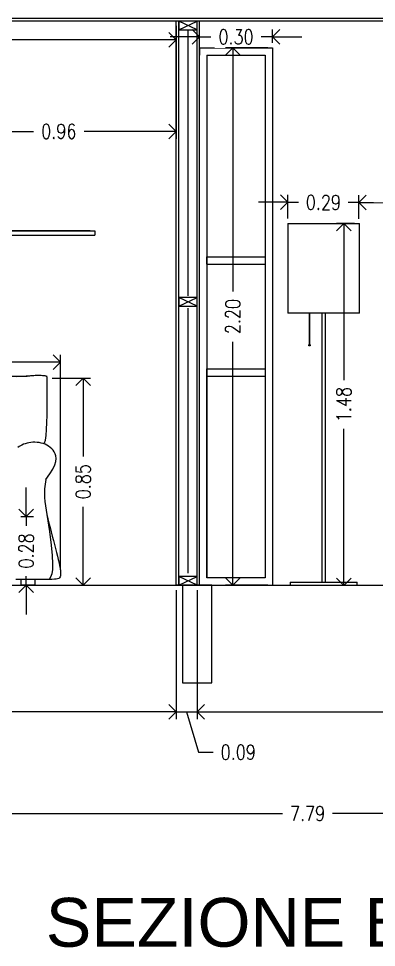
# Model space of a CAD drawing. Header units: inches. Extents: x -102.5 to -49.9, y 36.2 to 69.9.
# Drawn here: x -99.651 to -98.186, y 42.724 to 46.527 of the extents above; entities that cross this region are included whole.
import ezdxf

# ---------------------------------------------------------------- set-up
doc = ezdxf.new("R2010")
doc.units = ezdxf.units.IN
doc.header["$MEASUREMENT"] = 0
doc.layers.get('DEFPOINTS').update_dxf_attribs({"color": 210})
for name, color, linetype, lineweight in [('A-ANNO-DIMS', 3, 'Continuous', 18), ('A-DETL-MBND', 3, 'Continuous', 18), ('A-ELEV-IDEN', 3, 'Continuous', 18), ('A-WALL-PATT', 8, 'Continuous', 18), ('A-WALL-STUD', 3, 'Continuous', 18), ('arredi', 7, 'Continuous', 20)]:
    doc.layers.add(name, color=color, linetype=linetype, lineweight=lineweight)
doc.styles.add('E-ROMANS', font='romans.shx', dxfattribs={"width": 0.8})
doc.styles.get("Standard").update_dxf_attribs({"font": 'Arial.ttf'})
doc.dimstyles.new('Fabio1', dxfattribs={"dimscale": 0.001, "dimtxt": 60, "dimasz": 60, "dimexe": 30, "dimexo": 20, "dimgap": 30, "dimtad": 0, "dimzin": 0, "dimdsep": 46, "dimtxsty": 'E-ROMANS', "dimblk": 'OPEN90', "dimcen": 90, "dimclrd": 3, "dimclre": 3, "dimclrt": 3, "dimadec": 0, "dimazin": 0, "dimtfac": 1, "dimtmove": 1, "dimatfit": 3, "dimldrblk": 'OPEN90', "dimfxl": 1, "dimtfill": 1, "dimtolj": 1, "dimtzin": 0, "dimlwd": -1, "dimarcsym": 0})

# ---------------------------------------------------------------- blocks, each defined once
blk = doc.blocks.new('_Open90')
at = {"color": 0, "linetype": 'ByBlock', "lineweight": -2}
for p, q in [((0, 0), (-1, 0)), ((-0.5, 0.5), (0, 0)), ((0, 0), (-0.5, -0.5))]:
    blk.add_line(p, q, dxfattribs=at)
blk = doc.blocks.new('*D1271')
at = {"layer": 'A-ANNO-DIMS', "color": 3, "lineweight": -2, "transparency": 16777216}
for p, q in [((-101.5949, 44.2703), (-101.5949, 45.1502)), ((-99.4789, 44.2703), (-99.4789, 45.1502))]:
    blk.add_line(p, q, dxfattribs=at)
at = {"layer": 'A-ANNO-DIMS', "color": 3, "transparency": 16777216}
for p, q in [((-101.5349, 45.1202), (-100.64, 45.1202)), ((-99.5389, 45.1202), (-100.4337, 45.1202))]:
    blk.add_line(p, q, dxfattribs=at)
at = {"layer": 'DEFPOINTS', "color": 0, "transparency": 16777216}
for p in [(-99.4789, 45.1202), (-101.5949, 44.2503), (-99.4789, 44.2503)]:
    blk.add_point(p, dxfattribs=at)
at = {"layer": 'A-ANNO-DIMS', "color": 3, "transparency": 16777216, "xscale": 0.06, "yscale": 0.06, "zscale": 0.06, "rotation": 180}
blk.add_blockref('_Open90', (-101.5949, 45.1202), dxfattribs=at)
at = {"layer": 'A-ANNO-DIMS', "color": 3, "transparency": 16777216, "xscale": 0.06, "yscale": 0.06, "zscale": 0.06}
blk.add_blockref('_Open90', (-99.4789, 45.1202), dxfattribs=at)
at = {"layer": 'A-ANNO-DIMS', "color": 3, "transparency": 16777216, "insert": (-100.5369, 45.1202), "char_height": 0.06, "attachment_point": 5, "style": 'E-ROMANS', "bg_fill": 3, "box_fill_scale": 1.25, "bg_fill_color": 256, "bg_fill_true_color": 13158600, "bg_fill_transparency": 0}
blk.add_mtext('\\A1;2.12', dxfattribs=at)
blk = doc.blocks.new('*D1272')
at = {"layer": 'A-ANNO-DIMS', "color": 3, "lineweight": -2, "transparency": 16777216}
for p, q in [((-99.5142, 45.0546), (-99.3562, 45.0546)), ((-99.5652, 44.2067), (-99.3562, 44.2067))]:
    blk.add_line(p, q, dxfattribs=at)
at = {"layer": 'A-ANNO-DIMS', "color": 3, "transparency": 16777216}
for p, q in [((-99.3862, 44.9946), (-99.3862, 44.7338)), ((-99.3862, 44.2667), (-99.3862, 44.5275))]:
    blk.add_line(p, q, dxfattribs=at)
at = {"layer": 'DEFPOINTS', "color": 0, "transparency": 16777216}
for p in [(-99.5342, 45.0546), (-99.5852, 44.2067), (-99.3862, 44.2067)]:
    blk.add_point(p, dxfattribs=at)
at = {"layer": 'A-ANNO-DIMS', "color": 3, "transparency": 16777216, "xscale": 0.06, "yscale": 0.06, "zscale": 0.06}
for p, rotation in [((-99.3862, 45.0546), 90), ((-99.3862, 44.2067), 270)]:
    blk.add_blockref('_Open90', p, dxfattribs=dict(at, rotation=rotation))
at = {"layer": 'A-ANNO-DIMS', "color": 3, "transparency": 16777216, "insert": (-99.3862, 44.6307), "char_height": 0.06, "attachment_point": 5, "rotation": 90, "style": 'E-ROMANS', "bg_fill": 3, "box_fill_scale": 1.25, "bg_fill_color": 256, "bg_fill_true_color": 13158600, "bg_fill_transparency": 0}
blk.add_mtext('\\A1;0.85', dxfattribs=at)
blk = doc.blocks.new('*D1263')
at = {"layer": 'A-ANNO-DIMS', "color": 3, "transparency": 16777216}
for p, q in [((-99.6199, 44.5475), (-99.6199, 44.6075)), ((-99.6199, 44.4875), (-99.6199, 44.4502)), ((-99.6199, 44.2067), (-99.6199, 44.2439)), ((-99.6199, 44.1467), (-99.6199, 44.0867))]:
    blk.add_line(p, q, dxfattribs=at)
at = {"layer": 'A-ANNO-DIMS', "color": 3, "lineweight": -2, "transparency": 16777216}
for p, q in [((-99.6418, 44.4875), (-99.5899, 44.4875)), ((-101.8475, 44.2067), (-99.5899, 44.2067))]:
    blk.add_line(p, q, dxfattribs=at)
at = {"layer": 'DEFPOINTS', "color": 0, "transparency": 16777216}
for p in [(-99.6618, 44.4875), (-101.8675, 44.2067), (-99.6199, 44.2067)]:
    blk.add_point(p, dxfattribs=at)
at = {"layer": 'A-ANNO-DIMS', "color": 3, "transparency": 16777216, "xscale": 0.06, "yscale": 0.06, "zscale": 0.06}
for p, rotation in [((-99.6199, 44.4875), 270), ((-99.6199, 44.2067), 90)]:
    blk.add_blockref('_Open90', p, dxfattribs=dict(at, rotation=rotation))
at = {"layer": 'A-ANNO-DIMS', "color": 3, "transparency": 16777216, "insert": (-99.6199, 44.3471), "char_height": 0.06, "attachment_point": 5, "rotation": 90, "style": 'E-ROMANS', "bg_fill": 3, "box_fill_scale": 1.25, "bg_fill_color": 256, "bg_fill_true_color": 13158600, "bg_fill_transparency": 0}
blk.add_mtext('\\A1;0.28', dxfattribs=at)
blk = doc.blocks.new('*D1265')
at = {"layer": 'A-ANNO-DIMS', "color": 3, "lineweight": -2, "transparency": 16777216}
for p, q in [((-99.0063, 46.4967), (-99.0063, 46.0349)), ((-99.9662, 46.0328), (-99.9662, 46.0949))]:
    blk.add_line(p, q, dxfattribs=at)
at = {"layer": 'A-ANNO-DIMS', "color": 3, "transparency": 16777216}
for p, q in [((-99.9062, 46.0649), (-99.5894, 46.0649)), ((-99.0663, 46.0649), (-99.3831, 46.0649))]:
    blk.add_line(p, q, dxfattribs=at)
at = {"layer": 'DEFPOINTS', "color": 0, "transparency": 16777216}
for p in [(-99.0063, 46.5167), (-99.0063, 46.0649), (-99.9662, 46.0128)]:
    blk.add_point(p, dxfattribs=at)
at = {"layer": 'A-ANNO-DIMS', "color": 3, "transparency": 16777216, "xscale": 0.06, "yscale": 0.06, "zscale": 0.06, "rotation": 180}
blk.add_blockref('_Open90', (-99.9662, 46.0649), dxfattribs=at)
at = {"layer": 'A-ANNO-DIMS', "color": 3, "transparency": 16777216, "xscale": 0.06, "yscale": 0.06, "zscale": 0.06}
blk.add_blockref('_Open90', (-99.0063, 46.0649), dxfattribs=at)
at = {"layer": 'A-ANNO-DIMS', "color": 3, "transparency": 16777216, "insert": (-99.4863, 46.0649), "char_height": 0.06, "attachment_point": 5, "style": 'E-ROMANS', "bg_fill": 3, "box_fill_scale": 1.25, "bg_fill_color": 256, "bg_fill_true_color": 13158600, "bg_fill_transparency": 0}
blk.add_mtext('\\A1;0.96', dxfattribs=at)
blk = doc.blocks.new('*D1268')
at = {"layer": 'A-ANNO-DIMS', "color": 3, "transparency": 16777216}
for p, q in [((-100.1642, 46.0728), (-100.1642, 46.1328)), ((-100.1642, 46.0128), (-100.1642, 45.9382)), ((-100.1642, 45.6574), (-100.1642, 45.7319)), ((-100.1642, 45.5974), (-100.1642, 45.5374))]:
    blk.add_line(p, q, dxfattribs=at)
at = {"layer": 'A-ANNO-DIMS', "color": 3, "lineweight": -2, "transparency": 16777216}
for p, q in [((-99.9862, 46.0128), (-100.1942, 46.0128)), ((-99.3585, 45.6574), (-100.1942, 45.6574))]:
    blk.add_line(p, q, dxfattribs=at)
at = {"layer": 'DEFPOINTS', "color": 0, "transparency": 16777216}
for p in [(-99.9662, 46.0128), (-100.1642, 45.6574), (-99.3385, 45.6574)]:
    blk.add_point(p, dxfattribs=at)
at = {"layer": 'A-ANNO-DIMS', "color": 3, "transparency": 16777216, "xscale": 0.06, "yscale": 0.06, "zscale": 0.06}
for p, rotation in [((-100.1642, 46.0128), 270), ((-100.1642, 45.6574), 90)]:
    blk.add_blockref('_Open90', p, dxfattribs=dict(at, rotation=rotation))
at = {"layer": 'A-ANNO-DIMS', "color": 3, "transparency": 16777216, "insert": (-100.1642, 45.8351), "char_height": 0.06, "attachment_point": 5, "rotation": 90, "style": 'E-ROMANS', "bg_fill": 3, "box_fill_scale": 1.25, "bg_fill_color": 256, "bg_fill_true_color": 13158600, "bg_fill_transparency": 0}
blk.add_mtext('\\A1;0.36', dxfattribs=at)
blk = doc.blocks.new('*D1495')
at = {"layer": 'A-ANNO-DIMS', "color": 3, "lineweight": -2, "transparency": 16777216}
for p, q in [((-98.9103, 46.4267), (-98.9103, 46.4815)), ((-98.6111, 46.4267), (-98.6111, 46.4815))]:
    blk.add_line(p, q, dxfattribs=at)
at = {"layer": 'A-ANNO-DIMS', "color": 3, "transparency": 16777216}
for p, q in [((-98.9703, 46.4515), (-99.0303, 46.4515)), ((-98.9103, 46.4515), (-98.8639, 46.4515)), ((-98.6111, 46.4515), (-98.6576, 46.4515)), ((-98.5511, 46.4515), (-98.4911, 46.4515))]:
    blk.add_line(p, q, dxfattribs=at)
at = {"layer": 'DEFPOINTS', "color": 0, "transparency": 16777216}
for p in [(-98.6111, 46.4515), (-98.9103, 46.4067), (-98.6111, 46.4067)]:
    blk.add_point(p, dxfattribs=at)
at = {"layer": 'A-ANNO-DIMS', "color": 3, "transparency": 16777216, "xscale": 0.06, "yscale": 0.06, "zscale": 0.06}
blk.add_blockref('_Open90', (-98.9103, 46.4515), dxfattribs=at)
at = {"layer": 'A-ANNO-DIMS', "color": 3, "transparency": 16777216, "xscale": 0.06, "yscale": 0.06, "zscale": 0.06, "rotation": 180}
blk.add_blockref('_Open90', (-98.6111, 46.4515), dxfattribs=at)
at = {"layer": 'A-ANNO-DIMS', "color": 3, "transparency": 16777216, "insert": (-98.7607, 46.4515), "char_height": 0.06, "attachment_point": 5, "style": 'E-ROMANS', "bg_fill": 3, "box_fill_scale": 1.25, "bg_fill_color": 256, "bg_fill_true_color": 13158600, "bg_fill_transparency": 0}
blk.add_mtext('\\A1;0.30', dxfattribs=at)
blk = doc.blocks.new('*D1496')
at = {"layer": 'A-ANNO-DIMS', "color": 3, "lineweight": -2, "transparency": 16777216}
for p, q in [((-98.6311, 46.4067), (-98.804, 46.4067)), ((-98.6311, 44.2067), (-98.804, 44.2067))]:
    blk.add_line(p, q, dxfattribs=at)
at = {"layer": 'A-ANNO-DIMS', "color": 3, "transparency": 16777216}
for p, q in [((-98.774, 46.3467), (-98.774, 45.4098)), ((-98.774, 44.2667), (-98.774, 45.2035))]:
    blk.add_line(p, q, dxfattribs=at)
at = {"layer": 'DEFPOINTS', "color": 0, "transparency": 16777216}
for p in [(-98.6111, 46.4067), (-98.774, 44.2067), (-98.6111, 44.2067)]:
    blk.add_point(p, dxfattribs=at)
at = {"layer": 'A-ANNO-DIMS', "color": 3, "transparency": 16777216, "xscale": 0.06, "yscale": 0.06, "zscale": 0.06}
for p, rotation in [((-98.774, 46.4067), 90), ((-98.774, 44.2067), 270)]:
    blk.add_blockref('_Open90', p, dxfattribs=dict(at, rotation=rotation))
at = {"layer": 'A-ANNO-DIMS', "color": 3, "transparency": 16777216, "insert": (-98.774, 45.3067), "char_height": 0.06, "attachment_point": 5, "rotation": 90, "style": 'E-ROMANS', "bg_fill": 3, "box_fill_scale": 1.25, "bg_fill_color": 256, "bg_fill_true_color": 13158600, "bg_fill_transparency": 0}
blk.add_mtext('\\A1;2.20', dxfattribs=at)
blk = doc.blocks.new('*D1497')
at = {"layer": 'A-ANNO-DIMS', "color": 3, "lineweight": -2, "transparency": 16777216}
for p, q in [((-98.5488, 45.7076), (-98.5483, 45.8048)), ((-98.2581, 45.7062), (-98.2576, 45.8034))]:
    blk.add_line(p, q, dxfattribs=at)
at = {"layer": 'A-ANNO-DIMS', "color": 3, "transparency": 16777216}
for p, q in [((-98.6085, 45.7751), (-98.6685, 45.7754)), ((-98.5485, 45.7748), (-98.5051, 45.7746)), ((-98.2578, 45.7734), (-98.3011, 45.7736)), ((-98.1978, 45.7731), (-98.1378, 45.7728))]:
    blk.add_line(p, q, dxfattribs=at)
at = {"layer": 'DEFPOINTS', "color": 0, "transparency": 16777216}
for p in [(-98.2578, 45.7734), (-98.5489, 45.6876), (-98.2582, 45.6862)]:
    blk.add_point(p, dxfattribs=at)
at = {"layer": 'A-ANNO-DIMS', "color": 3, "transparency": 16777216, "xscale": 0.06, "yscale": 0.06, "zscale": 0.06}
for p, rotation in [((-98.5485, 45.7748), 359.7106228233055), ((-98.2578, 45.7734), 179.7106228233055)]:
    blk.add_blockref('_Open90', p, dxfattribs=dict(at, rotation=rotation))
at = {"layer": 'A-ANNO-DIMS', "color": 3, "transparency": 16777216, "insert": (-98.4031, 45.7741), "char_height": 0.06, "attachment_point": 5, "rotation": 359.7106, "style": 'E-ROMANS', "bg_fill": 3, "box_fill_scale": 1.25, "bg_fill_color": 256, "bg_fill_true_color": 13158600, "bg_fill_transparency": 0}
blk.add_mtext('\\A1;0.29', dxfattribs=at)
blk = doc.blocks.new('*D1498')
at = {"layer": 'A-ANNO-DIMS', "color": 3, "lineweight": -2, "transparency": 16777216}
for p, q in [((-98.2753, 45.6876), (-98.35, 45.6876)), ((-98.2753, 44.2052), (-98.35, 44.2052))]:
    blk.add_line(p, q, dxfattribs=at)
at = {"layer": 'A-ANNO-DIMS', "color": 3, "transparency": 16777216}
for p, q in [((-98.32, 45.6276), (-98.32, 45.0461)), ((-98.32, 44.2652), (-98.32, 44.8467))]:
    blk.add_line(p, q, dxfattribs=at)
at = {"layer": 'DEFPOINTS', "color": 0, "transparency": 16777216}
for p in [(-98.2553, 45.6876), (-98.32, 44.2052), (-98.2553, 44.2052)]:
    blk.add_point(p, dxfattribs=at)
at = {"layer": 'A-ANNO-DIMS', "color": 3, "transparency": 16777216, "xscale": 0.06, "yscale": 0.06, "zscale": 0.06}
for p, rotation in [((-98.32, 45.6876), 90), ((-98.32, 44.2052), 270)]:
    blk.add_blockref('_Open90', p, dxfattribs=dict(at, rotation=rotation))
at = {"layer": 'A-ANNO-DIMS', "color": 3, "transparency": 16777216, "insert": (-98.32, 44.9464), "char_height": 0.06, "attachment_point": 5, "rotation": 90, "style": 'E-ROMANS', "bg_fill": 3, "box_fill_scale": 1.25, "bg_fill_color": 256, "bg_fill_true_color": 13158600, "bg_fill_transparency": 0}
blk.add_mtext('\\A1;1.48', dxfattribs=at)
blk = doc.blocks.new('*D1505')
at = {"layer": 'A-ANNO-DIMS', "color": 3, "lineweight": -2, "transparency": 16777216}
for p, q in [((-101.8715, 46.4967), (-101.8715, 46.4097)), ((-99.0063, 46.4967), (-99.0063, 46.4097))]:
    blk.add_line(p, q, dxfattribs=at)
at = {"layer": 'A-ANNO-DIMS', "color": 3, "transparency": 16777216}
for p, q in [((-101.8115, 46.4397), (-100.5421, 46.4397)), ((-99.0663, 46.4397), (-100.3358, 46.4397))]:
    blk.add_line(p, q, dxfattribs=at)
at = {"layer": 'DEFPOINTS', "color": 0, "transparency": 16777216}
for p in [(-101.8715, 46.5167), (-99.0063, 46.5167), (-99.0063, 46.4397)]:
    blk.add_point(p, dxfattribs=at)
at = {"layer": 'A-ANNO-DIMS', "color": 3, "transparency": 16777216, "xscale": 0.06, "yscale": 0.06, "zscale": 0.06, "rotation": 180}
blk.add_blockref('_Open90', (-101.8715, 46.4397), dxfattribs=at)
at = {"layer": 'A-ANNO-DIMS', "color": 3, "transparency": 16777216, "xscale": 0.06, "yscale": 0.06, "zscale": 0.06}
blk.add_blockref('_Open90', (-99.0063, 46.4397), dxfattribs=at)
at = {"layer": 'A-ANNO-DIMS', "color": 3, "transparency": 16777216, "insert": (-100.4389, 46.4397), "char_height": 0.06, "attachment_point": 5, "style": 'E-ROMANS', "bg_fill": 3, "box_fill_scale": 1.25, "bg_fill_color": 256, "bg_fill_true_color": 13158600, "bg_fill_transparency": 0}
blk.add_mtext('\\A1;2.87', dxfattribs=at)
blk = doc.blocks.new('*D1261')
at = {"layer": 'arredi', "color": 3, "lineweight": -2, "transparency": 16777216}
for p, q in [((-101.8675, 44.1867), (-101.8675, 43.6579)), ((-99.0063, 44.1867), (-99.0063, 43.6579))]:
    blk.add_line(p, q, dxfattribs=at)
at = {"layer": 'arredi', "color": 3, "transparency": 16777216}
for p, q in [((-101.8075, 43.6879), (-100.5401, 43.6879)), ((-99.0663, 43.6879), (-100.3338, 43.6879))]:
    blk.add_line(p, q, dxfattribs=at)
at = {"layer": 'DEFPOINTS', "color": 0, "transparency": 16777216}
for p in [(-101.8675, 44.2067), (-99.0063, 44.2067), (-99.0063, 43.6879)]:
    blk.add_point(p, dxfattribs=at)
at = {"layer": 'arredi', "color": 3, "transparency": 16777216, "xscale": 0.06, "yscale": 0.06, "zscale": 0.06, "rotation": 180}
blk.add_blockref('_Open90', (-101.8675, 43.6879), dxfattribs=at)
at = {"layer": 'arredi', "color": 3, "transparency": 16777216, "xscale": 0.06, "yscale": 0.06, "zscale": 0.06}
blk.add_blockref('_Open90', (-99.0063, 43.6879), dxfattribs=at)
at = {"layer": 'arredi', "color": 3, "transparency": 16777216, "insert": (-100.4369, 43.6879), "char_height": 0.06, "attachment_point": 5, "style": 'E-ROMANS', "bg_fill": 3, "box_fill_scale": 1.25, "bg_fill_color": 256, "bg_fill_true_color": 13158600, "bg_fill_transparency": 0}
blk.add_mtext('\\A1;2.86', dxfattribs=at)
blk = doc.blocks.new('*D1262')
at = {"layer": 'arredi', "color": 3, "lineweight": -2, "transparency": 16777216}
for p, q in [((-99.0063, 44.1867), (-99.0063, 43.6579)), ((-98.9203, 44.1867), (-98.9203, 43.6579))]:
    blk.add_line(p, q, dxfattribs=at)
at = {"layer": 'arredi', "color": 3, "transparency": 16777216}
for p, q in [((-99.0663, 43.6879), (-99.1263, 43.6879)), ((-99.0063, 43.6879), (-98.9203, 43.6879)), ((-99.0063, 43.6879), (-98.9203, 43.6879)), ((-98.9633, 43.6879), (-98.9138, 43.5229)), ((-98.8603, 43.6879), (-98.8003, 43.6879)), ((-98.9138, 43.5229), (-98.8538, 43.5229))]:
    blk.add_line(p, q, dxfattribs=at)
at = {"layer": 'DEFPOINTS', "color": 0, "transparency": 16777216}
for p in [(-99.0063, 44.2067), (-98.9203, 44.2067), (-98.9203, 43.6879)]:
    blk.add_point(p, dxfattribs=at)
at = {"layer": 'arredi', "color": 3, "transparency": 16777216, "xscale": 0.06, "yscale": 0.06, "zscale": 0.06}
blk.add_blockref('_Open90', (-99.0063, 43.6879), dxfattribs=at)
at = {"layer": 'arredi', "color": 3, "transparency": 16777216, "xscale": 0.06, "yscale": 0.06, "zscale": 0.06, "rotation": 180}
blk.add_blockref('_Open90', (-98.9203, 43.6879), dxfattribs=at)
at = {"layer": 'arredi', "color": 3, "transparency": 16777216, "insert": (-98.7518, 43.5229), "char_height": 0.06, "attachment_point": 5, "style": 'E-ROMANS', "bg_fill": 3, "box_fill_scale": 1.25, "bg_fill_color": 256, "bg_fill_true_color": 13158600, "bg_fill_transparency": 0}
blk.add_mtext('\\A1;0.09', dxfattribs=at)
blk = doc.blocks.new('*D1250')
at = {"layer": 'arredi', "color": 3, "lineweight": -2, "transparency": 16777216}
for p, q in [((-98.9203, 44.1867), (-98.9203, 43.6579)), ((-95.0645, 44.1867), (-95.0645, 43.6579))]:
    blk.add_line(p, q, dxfattribs=at)
at = {"layer": 'arredi', "color": 3, "transparency": 16777216}
for p, q in [((-98.8603, 43.6879), (-97.0956, 43.6879)), ((-95.1245, 43.6879), (-96.8893, 43.6879))]:
    blk.add_line(p, q, dxfattribs=at)
at = {"layer": 'DEFPOINTS', "color": 0, "transparency": 16777216}
for p in [(-98.9203, 44.2067), (-95.0645, 44.2067), (-95.0645, 43.6879)]:
    blk.add_point(p, dxfattribs=at)
at = {"layer": 'arredi', "color": 3, "transparency": 16777216, "xscale": 0.06, "yscale": 0.06, "zscale": 0.06, "rotation": 180}
blk.add_blockref('_Open90', (-98.9203, 43.6879), dxfattribs=at)
at = {"layer": 'arredi', "color": 3, "transparency": 16777216, "xscale": 0.06, "yscale": 0.06, "zscale": 0.06}
blk.add_blockref('_Open90', (-95.0645, 43.6879), dxfattribs=at)
at = {"layer": 'arredi', "color": 3, "transparency": 16777216, "insert": (-96.9924, 43.6879), "char_height": 0.06, "attachment_point": 5, "style": 'E-ROMANS', "bg_fill": 3, "box_fill_scale": 1.25, "bg_fill_color": 256, "bg_fill_true_color": 13158600, "bg_fill_transparency": 0}
blk.add_mtext('\\A1;3.86', dxfattribs=at)
blk = doc.blocks.new('*D1254')
at = {"layer": 'arredi', "color": 3, "lineweight": -2, "transparency": 16777216}
for p, q in [((-102.3615, 43.6679), (-102.3615, 43.2422)), ((-94.5745, 43.6679), (-94.5745, 43.2422))]:
    blk.add_line(p, q, dxfattribs=at)
at = {"layer": 'arredi', "color": 3, "transparency": 16777216}
for p, q in [((-102.3015, 43.2722), (-98.57, 43.2722)), ((-94.6345, 43.2722), (-98.366, 43.2722))]:
    blk.add_line(p, q, dxfattribs=at)
at = {"layer": 'DEFPOINTS', "color": 0, "transparency": 16777216}
for p in [(-102.3615, 43.6879), (-94.5745, 43.6879), (-94.5745, 43.2722)]:
    blk.add_point(p, dxfattribs=at)
at = {"layer": 'arredi', "color": 3, "transparency": 16777216, "xscale": 0.06, "yscale": 0.06, "zscale": 0.06, "rotation": 180}
blk.add_blockref('_Open90', (-102.3615, 43.2722), dxfattribs=at)
at = {"layer": 'arredi', "color": 3, "transparency": 16777216, "xscale": 0.06, "yscale": 0.06, "zscale": 0.06}
blk.add_blockref('_Open90', (-94.5745, 43.2722), dxfattribs=at)
at = {"layer": 'arredi', "color": 3, "transparency": 16777216, "insert": (-98.468, 43.2722), "char_height": 0.06, "attachment_point": 5, "style": 'E-ROMANS', "bg_fill": 3, "box_fill_scale": 1.25, "bg_fill_color": 256, "bg_fill_true_color": 13158600, "bg_fill_transparency": 0}
blk.add_mtext('\\A1;7.79', dxfattribs=at)

msp = doc.modelspace()

# ---------------------------------------------------------------- linework, layer by layer
for p, q in [((-98.9103, 44.2067), (-98.9103, 46.4067)), ((-98.9103, 46.4067), (-98.6111, 46.4067)), ((-98.9103, 46.4067), (-98.9103, 46.3767)), ((-98.6111, 46.4067), (-98.6111, 44.2067)), ((-98.8803, 46.3767), (-98.6411, 46.3767)), ((-98.8803, 46.3767), (-98.8803, 44.2367)), ((-98.8803, 46.3767), (-98.8803, 45.9487)), ((-98.6411, 46.3767), (-98.6411, 44.2367)), ((-98.8803, 45.9487), (-98.8803, 45.5207)), ((-98.5489, 45.6876), (-98.5489, 45.3206)), ((-98.5489, 45.6876), (-98.5439, 45.6876)), ((-98.546, 45.6876), (-98.546, 45.6862)), ((-98.5439, 45.6876), (-98.5292, 45.6876)), ((-98.5292, 45.6876), (-98.5059, 45.6876)), ((-98.5059, 45.6876), (-98.4755, 45.6876)), ((-98.4755, 45.6876), (-98.4401, 45.6876)), ((-98.4401, 45.6876), (-98.3641, 45.6876)), ((-98.3641, 45.6876), (-98.3287, 45.6876)), ((-98.3287, 45.6876), (-98.2983, 45.6876)), ((-98.2983, 45.6876), (-98.2749, 45.6876)), ((-98.2749, 45.6876), (-98.2603, 45.6876)), ((-98.2603, 45.6876), (-98.2553, 45.6876)), ((-98.2582, 45.6862), (-98.2582, 45.6876)), ((-98.2553, 45.3206), (-98.2553, 45.6876)), ((-100.9392, 45.6397), (-99.3392, 45.6397)), ((-100.9385, 45.6574), (-99.3385, 45.6574)), ((-99.3385, 45.6574), (-99.3385, 45.6397)), ((-98.8803, 45.5207), (-98.8803, 45.5507)), ((-98.8803, 45.5507), (-98.6411, 45.5507)), ((-98.8803, 45.5207), (-98.6411, 45.5207)), ((-98.5439, 45.3206), (-98.5489, 45.3206)), ((-98.546, 45.322), (-98.546, 45.3206)), ((-98.5292, 45.3206), (-98.5439, 45.3206)), ((-98.5059, 45.3206), (-98.5292, 45.3206)), ((-98.4755, 45.3206), (-98.5059, 45.3206)), ((-98.4401, 45.3206), (-98.4755, 45.3206)), ((-98.4609, 45.3206), (-98.4609, 45.1918)), ((-98.4591, 45.1918), (-98.4591, 45.3206)), ((-98.3641, 45.3206), (-98.4401, 45.3206)), ((-98.4099, 45.3206), (-98.4099, 44.2189)), ((-98.3943, 44.2189), (-98.3943, 45.3206)), ((-98.3287, 45.3206), (-98.3641, 45.3206)), ((-98.2983, 45.3206), (-98.3287, 45.3206)), ((-98.2749, 45.3206), (-98.2983, 45.3206)), ((-98.2603, 45.3206), (-98.2749, 45.3206)), ((-98.2553, 45.3206), (-98.2603, 45.3206)), ((-98.2582, 45.3206), (-98.2582, 45.322)), ((-98.4627, 45.1892), (-98.4572, 45.1892)), ((-98.4609, 45.1918), (-98.46, 45.1918)), ((-98.46, 45.1918), (-98.4591, 45.1918)), ((-98.8803, 44.6647), (-98.8803, 45.0927)), ((-98.8803, 45.0927), (-98.6411, 45.0927)), ((-98.8803, 45.0927), (-98.8803, 45.0627)), ((-98.8803, 45.0627), (-98.6411, 45.0627)), ((-98.8803, 44.2367), (-98.8803, 44.6647)), ((-98.6411, 44.2367), (-98.8803, 44.2367)), ((-101.8675, 44.2067), (-95.0945, 44.2067)), ((-99.5852, 44.2067), (-99.4795, 44.2067)), ((-98.5397, 44.2189), (-98.5397, 44.2052)), ((-98.5397, 44.2189), (-98.5395, 44.2189)), ((-98.5395, 44.2052), (-98.5397, 44.2052)), ((-98.5395, 44.2189), (-98.5388, 44.2189)), ((-98.5388, 44.2052), (-98.5395, 44.2052)), ((-98.5388, 44.2189), (-98.5377, 44.2189)), ((-98.5377, 44.2052), (-98.5388, 44.2052)), ((-98.5377, 44.2189), (-98.5363, 44.2189)), ((-98.5363, 44.2052), (-98.5377, 44.2052)), ((-98.5363, 44.2189), (-98.5329, 44.2189)), ((-98.5329, 44.2052), (-98.5363, 44.2052)), ((-98.5329, 44.2189), (-98.2713, 44.2189)), ((-98.2713, 44.2052), (-98.5329, 44.2052)), ((-98.2713, 44.2189), (-98.2679, 44.2189)), ((-98.2679, 44.2052), (-98.2713, 44.2052)), ((-98.2679, 44.2189), (-98.2665, 44.2189)), ((-98.2665, 44.2052), (-98.2679, 44.2052)), ((-98.2665, 44.2189), (-98.2654, 44.2189)), ((-98.2654, 44.2052), (-98.2665, 44.2052)), ((-98.2654, 44.2189), (-98.2647, 44.2189)), ((-98.2647, 44.2052), (-98.2654, 44.2052)), ((-98.2647, 44.2189), (-98.2644, 44.2189)), ((-98.2644, 44.2052), (-98.2647, 44.2052)), ((-98.2644, 44.2052), (-98.2644, 44.2189))]:
    msp.add_line(p, q)
at = {"color": 7}
for p, q in [((-100.1084, 45.0624), (-99.6166, 45.0624)), ((-99.5384, 45.0624), (-99.5341, 45.0624))]:
    msp.add_line(p, q, dxfattribs=at)
for points in [[(-98.4627, 45.1892), (-98.4627, 45.1893), (-98.4627, 45.1894), (-98.4627, 45.1895), (-98.4627, 45.1896), (-98.4627, 45.1897), (-98.4626, 45.1898), (-98.4626, 45.19), (-98.4626, 45.1901), (-98.4626, 45.1902), (-98.4625, 45.1903), (-98.4625, 45.1904), (-98.4624, 45.1905), (-98.4624, 45.1906), (-98.4623, 45.1907), (-98.4622, 45.1908), (-98.4622, 45.1908), (-98.4621, 45.1909), (-98.462, 45.191), (-98.462, 45.1911), (-98.4619, 45.1912), (-98.4618, 45.1912), (-98.4617, 45.1913), (-98.4616, 45.1914), (-98.4616, 45.1915), (-98.4615, 45.1915), (-98.4614, 45.1916), (-98.4613, 45.1916), (-98.4612, 45.1917), (-98.4611, 45.1917), (-98.461, 45.1918), (-98.4609, 45.1918), (-98.4608, 45.1918), (-98.4607, 45.1919), (-98.4605, 45.1919), (-98.4604, 45.1919), (-98.4603, 45.1919), (-98.4602, 45.1919), (-98.4601, 45.1919), (-98.46, 45.192), (-98.4599, 45.192), (-98.4598, 45.1919), (-98.4597, 45.1919), (-98.4596, 45.1919), (-98.4594, 45.1919), (-98.4593, 45.1919), (-98.4592, 45.1919), (-98.4591, 45.1918), (-98.459, 45.1918), (-98.4589, 45.1917), (-98.4588, 45.1917), (-98.4587, 45.1917), (-98.4586, 45.1916), (-98.4585, 45.1915), (-98.4584, 45.1915), (-98.4583, 45.1914), (-98.4583, 45.1914), (-98.4582, 45.1913), (-98.4581, 45.1912), (-98.458, 45.1911), (-98.4579, 45.1911), (-98.4579, 45.191), (-98.4578, 45.1909), (-98.4577, 45.1908), (-98.4577, 45.1907), (-98.4576, 45.1906), (-98.4575, 45.1905), (-98.4575, 45.1904), (-98.4574, 45.1903), (-98.4574, 45.1902), (-98.4574, 45.1901), (-98.4573, 45.19), (-98.4573, 45.1899), (-98.4573, 45.1898), (-98.4573, 45.1897), (-98.4572, 45.1896), (-98.4572, 45.1895), (-98.4572, 45.1894), (-98.4572, 45.1893), (-98.4572, 45.1892)], [(-98.4572, 45.1892), (-98.4572, 45.1891), (-98.4572, 45.189), (-98.4572, 45.1889), (-98.4572, 45.1888), (-98.4573, 45.1886), (-98.4573, 45.1885), (-98.4573, 45.1884), (-98.4573, 45.1883), (-98.4574, 45.1882), (-98.4574, 45.1881), (-98.4575, 45.188), (-98.4575, 45.1879), (-98.4576, 45.1878), (-98.4576, 45.1877), (-98.4577, 45.1876), (-98.4578, 45.1875), (-98.4578, 45.1875), (-98.4579, 45.1874), (-98.458, 45.1873), (-98.458, 45.1872), (-98.4581, 45.1871), (-98.4582, 45.1871), (-98.4583, 45.187), (-98.4584, 45.1869), (-98.4585, 45.1869), (-98.4586, 45.1868), (-98.4587, 45.1868), (-98.4588, 45.1867), (-98.4589, 45.1867), (-98.459, 45.1866), (-98.4591, 45.1866), (-98.4592, 45.1865), (-98.4593, 45.1865), (-98.4594, 45.1865), (-98.4595, 45.1865), (-98.4596, 45.1865), (-98.4597, 45.1864), (-98.4598, 45.1864), (-98.4599, 45.1864), (-98.46, 45.1864), (-98.4602, 45.1864), (-98.4603, 45.1864), (-98.4604, 45.1865), (-98.4605, 45.1865), (-98.4606, 45.1865), (-98.4607, 45.1865), (-98.4608, 45.1866), (-98.4609, 45.1866), (-98.461, 45.1866), (-98.4611, 45.1867), (-98.4612, 45.1867), (-98.4613, 45.1868), (-98.4614, 45.1868), (-98.4615, 45.1869), (-98.4616, 45.187), (-98.4617, 45.187), (-98.4618, 45.1871), (-98.4618, 45.1872), (-98.4619, 45.1872), (-98.462, 45.1873), (-98.4621, 45.1874), (-98.4621, 45.1875), (-98.4622, 45.1876), (-98.4623, 45.1877), (-98.4623, 45.1878), (-98.4624, 45.1879), (-98.4624, 45.188), (-98.4625, 45.1881), (-98.4625, 45.1882), (-98.4626, 45.1883), (-98.4626, 45.1884), (-98.4626, 45.1885), (-98.4627, 45.1886), (-98.4627, 45.1887), (-98.4627, 45.1888), (-98.4627, 45.1889), (-98.4627, 45.189), (-98.4627, 45.1891), (-98.4627, 45.1892)]]:
    msp.add_lwpolyline(points)
for points in [[(-99.5449, 44.7903), (-99.5412, 44.8011), (-99.5385, 44.8197), (-99.5365, 44.8441), (-99.5351, 44.8724), (-99.5343, 44.9029), (-99.5339, 44.9336), (-99.5338, 44.9627), (-99.5337, 44.9883), (-99.5338, 45.009), (-99.5338, 45.0249), (-99.5338, 45.0368), (-99.5339, 45.0453), (-99.534, 45.051), (-99.5342, 45.0546), (-99.5344, 45.0568), (-99.5347, 45.0583), (-99.5351, 45.0594), (-99.5357, 45.0605), (-99.5366, 45.0614), (-99.5379, 45.0622), (-99.5397, 45.0629), (-99.542, 45.0635), (-99.545, 45.064), (-99.5488, 45.0643), (-99.5534, 45.0647), (-99.5587, 45.0649), (-99.5645, 45.065), (-99.5705, 45.0651), (-99.5766, 45.065), (-99.5826, 45.0649), (-99.5882, 45.0647), (-99.5933, 45.0645), (-99.5978, 45.0641), (-99.6022, 45.0637), (-99.607, 45.0632), (-99.6129, 45.0627), (-99.6204, 45.0621), (-99.6301, 45.0615), (-99.6427, 45.0608), (-99.6586, 45.0601)], [(-99.5393, 44.639), (-99.5229, 44.6624), (-99.5111, 44.6825), (-99.5032, 44.6994), (-99.4988, 44.7137), (-99.4974, 44.7258), (-99.4983, 44.736), (-99.5011, 44.7447), (-99.5051, 44.7523), (-99.5099, 44.7593), (-99.5154, 44.7655), (-99.5215, 44.7711), (-99.5281, 44.776), (-99.5352, 44.7802), (-99.5427, 44.7838), (-99.5505, 44.7867), (-99.5586, 44.789), (-99.5669, 44.7906), (-99.5754, 44.7916), (-99.5839, 44.7919), (-99.5923, 44.7918), (-99.6007, 44.7911), (-99.6088, 44.7899), (-99.6166, 44.7882), (-99.624, 44.7861), (-99.6309, 44.7836), (-99.6374, 44.7808), (-99.6434, 44.7777), (-99.649, 44.7742), (-99.6542, 44.7706)], [(-99.5393, 44.639), (-99.5428, 44.6202), (-99.5448, 44.602), (-99.5455, 44.5841), (-99.5451, 44.5664), (-99.5437, 44.5489), (-99.5414, 44.5315), (-99.5385, 44.514), (-99.535, 44.4965), (-99.5311, 44.4787), (-99.5268, 44.4609), (-99.5224, 44.443), (-99.5177, 44.4253), (-99.513, 44.4077), (-99.5084, 44.3904), (-99.5039, 44.3736), (-99.4995, 44.3571), (-99.4955, 44.3413), (-99.4918, 44.3262), (-99.4884, 44.3119), (-99.4855, 44.2986), (-99.4831, 44.2863), (-99.4812, 44.2753), (-99.4798, 44.2655), (-99.479, 44.2571), (-99.4789, 44.2503), (-99.4795, 44.2448), (-99.4809, 44.2405), (-99.4833, 44.2373), (-99.4868, 44.2349), (-99.4914, 44.2333), (-99.4972, 44.2321), (-99.5044, 44.2313), (-99.5148, 44.2307), (-99.5374, 44.2302), (-99.5832, 44.2299), (-99.6628, 44.2297)], [(-99.535, 44.4965), (-99.5248, 44.4267), (-99.5177, 44.3711), (-99.5136, 44.3278), (-99.512, 44.295), (-99.5128, 44.2707), (-99.5156, 44.2531), (-99.5201, 44.2403), (-99.5261, 44.2304)], [(-99.5843, 44.2294), (-99.5843, 44.207), (-99.6403, 44.207), (-99.6405, 44.2294)]]:
    msp.add_lwpolyline(points, dxfattribs=at)
at = {"layer": 'A-DETL-MBND'}
for p, q in [((-98.9953, 44.2067), (-98.9953, 46.5167)), ((-98.9103, 46.5267), (-98.9203, 46.5267)), ((-98.9103, 44.2067), (-98.9103, 46.5167))]:
    msp.add_line(p, q, dxfattribs=at)
for points in [[(-95.0435, 46.5267), (-101.8815, 46.5267)], [(-98.8725, 46.5167), (-101.8815, 46.5167)], [(-98.9953, 44.2067), (-99.0063, 44.2067), (-99.0063, 46.5167)], [(-98.9203, 44.2067), (-98.9203, 46.5167)], [(-95.0645, 46.5167), (-98.8725, 46.5167)]]:
    msp.add_lwpolyline(points, dxfattribs=at)
at = {"layer": 'A-ELEV-IDEN'}
msp.add_lwpolyline([(-98.86, 44.2067), (-98.98, 44.2067), (-98.98, 43.8067), (-98.86, 43.8067)], close=True, dxfattribs=at)
at = {"layer": 'A-WALL-PATT', "ltscale": 0.1}
for p, q in [((-98.9578, 46.4767), (-98.9578, 45.3917)), ((-98.9578, 45.3417), (-98.9578, 44.2567))]:
    msp.add_line(p, q, dxfattribs=at)
at = {"layer": 'A-WALL-STUD'}
for p, q in [((-98.9953, 46.4807), (-98.9203, 46.5167)), ((-98.9203, 46.4807), (-98.9953, 46.5167)), ((-98.9953, 45.3487), (-98.9203, 45.3847)), ((-98.9203, 45.3487), (-98.9953, 45.3847)), ((-98.9953, 44.2067), (-98.9203, 44.2427)), ((-98.9203, 44.2067), (-98.9953, 44.2427))]:
    msp.add_line(p, q, dxfattribs=at)
for points in [[(-98.9953, 46.4807), (-98.9203, 46.4807), (-98.9203, 46.5167), (-98.9953, 46.5167)], [(-98.9953, 45.3487), (-98.9203, 45.3487), (-98.9203, 45.3847), (-98.9953, 45.3847)], [(-98.9953, 44.2067), (-98.9203, 44.2067), (-98.9203, 44.2427), (-98.9953, 44.2427)]]:
    msp.add_lwpolyline(points, close=True, dxfattribs=at)
at = {"layer": 'arredi'}
for p, q in [((-98.9103, 46.4067), (-98.9103, 46.4067)), ((-98.6111, 46.3767), (-98.6111, 46.3767))]:
    msp.add_line(p, q, dxfattribs=at)

# ---------------------------------------------------------------- texts
at = {"insert": (-99.5396, 42.9268), "char_height": 0.2, "attachment_point": 1}
msp.add_mtext_dynamic_manual_height_columns('SEZIONE B-B', width=7.134972, gutter_width=1, heights=[0], dxfattribs=at)

# ---------------------------------------------------------------- next in the draw order: dimensions: what is measured, and where the dimension line sits
at = {"layer": 'A-ANNO-DIMS'}
for base, p1, p2, picture, middle in [((-99.0063, 46.0649), (-99.9662, 46.0128), (-99.0063, 46.5167), '*D1265', (-99.4863, 46.0649)), ((-99.4789, 45.1202), (-101.5949, 44.2503), (-99.4789, 44.2503), '*D1271', (-100.5369, 45.1202))]:
    dim = msp.add_linear_dim(base=base, p1=p1, p2=p2, dimstyle='Fabio1', dxfattribs=at)
    dim.commit()
    dim.dimension.update_dxf_attribs({"geometry": picture, "text_midpoint": middle})

# ---------------------------------------------------------------- next in the draw order: dimensions: what is measured, and where the dimension line sits
dim = msp.add_linear_dim(base=(-98.6111, 46.4515), p1=(-98.9103, 46.4067), p2=(-98.6111, 46.4067), dimstyle='Fabio1', dxfattribs=at)
dim.commit()
dim.dimension.update_dxf_attribs({"geometry": '*D1495', "text_midpoint": (-98.7607, 46.4515)})
for base, p1, p2, picture, middle in [((-100.1642, 45.6574), (-99.9662, 46.0128), (-99.3385, 45.6574), '*D1268', (-100.1642, 45.8351)), ((-99.3862, 44.2067), (-99.5342, 45.0546), (-99.5852, 44.2067), '*D1272', (-99.3862, 44.6307))]:
    dim = msp.add_linear_dim(base=base, p1=p1, p2=p2, angle=90, dimstyle='Fabio1', dxfattribs=at)
    dim.commit()
    dim.dimension.update_dxf_attribs({"geometry": picture, "text_midpoint": middle})

# ---------------------------------------------------------------- next in the draw order: dimensions: what is measured, and where the dimension line sits
dim = msp.add_linear_dim(base=(-99.0063, 46.4397), p1=(-101.8715, 46.5167), p2=(-99.0063, 46.5167), dimstyle='Fabio1', dxfattribs=at)
dim.commit()
dim.dimension.update_dxf_attribs({"geometry": '*D1505', "text_midpoint": (-100.4389, 46.4397)})
for base, p1, p2, picture, middle in [((-98.774, 44.2067), (-98.6111, 46.4067), (-98.6111, 44.2067), '*D1496', (-98.774, 45.3067)), ((-99.6199, 44.2067), (-99.6618, 44.4875), (-101.8675, 44.2067), '*D1263', (-99.6199, 44.3471))]:
    dim = msp.add_linear_dim(base=base, p1=p1, p2=p2, angle=90, dimstyle='Fabio1', dxfattribs=at)
    dim.commit()
    dim.dimension.update_dxf_attribs({"geometry": picture, "text_midpoint": middle})

# ---------------------------------------------------------------- next in the draw order: dimensions: what is measured, and where the dimension line sits
dim = msp.add_aligned_dim(p1=(-98.5489, 45.6876), p2=(-98.2582, 45.6862), distance=0.0872, dimstyle='Fabio1', dxfattribs=at)
dim.commit()
dim.dimension.update_dxf_attribs({"geometry": '*D1497', "text_midpoint": (-98.4031, 45.7741)})
at = {"layer": 'arredi'}
dim = msp.add_linear_dim(base=(-99.0063, 43.6879), p1=(-101.8675, 44.2067), p2=(-99.0063, 44.2067), dimstyle='Fabio1', dxfattribs=at)
dim.commit()
dim.dimension.update_dxf_attribs({"geometry": '*D1261', "text_midpoint": (-100.4369, 43.6879)})

# ---------------------------------------------------------------- next in the draw order: dimensions: what is measured, and where the dimension line sits
at = {"layer": 'A-ANNO-DIMS'}
dim = msp.add_linear_dim(base=(-98.32, 44.2052), p1=(-98.2553, 45.6876), p2=(-98.2553, 44.2052), angle=90, dimstyle='Fabio1', dxfattribs=at)
dim.commit()
dim.dimension.update_dxf_attribs({"geometry": '*D1498', "text_midpoint": (-98.32, 44.9464)})
at = {"layer": 'arredi'}
dim = msp.add_linear_dim(base=(-98.9203, 43.6879), p1=(-99.0063, 44.2067), p2=(-98.9203, 44.2067), dimstyle='Fabio1', dxfattribs=at)
dim.commit()
dim.dimension.update_dxf_attribs({"geometry": '*D1262', "text_midpoint": (-98.8238, 43.5229)})

# ---------------------------------------------------------------- next in the draw order: dimensions: what is measured, and where the dimension line sits
dim = msp.add_linear_dim(base=(-95.0645, 43.6879), p1=(-98.9203, 44.2067), p2=(-95.0645, 44.2067), dimstyle='Fabio1', dxfattribs=at)
dim.commit()
dim.dimension.update_dxf_attribs({"geometry": '*D1250', "text_midpoint": (-96.9924, 43.6879)})

# ---------------------------------------------------------------- next in the draw order: dimensions: what is measured, and where the dimension line sits
dim = msp.add_linear_dim(base=(-94.5745, 43.2722), p1=(-102.3615, 43.6879), p2=(-94.5745, 43.6879), dimstyle='Fabio1', dxfattribs=at)
dim.commit()
dim.dimension.update_dxf_attribs({"geometry": '*D1254', "text_midpoint": (-98.468, 43.2722)})

doc.saveas('drawing.dxf')
